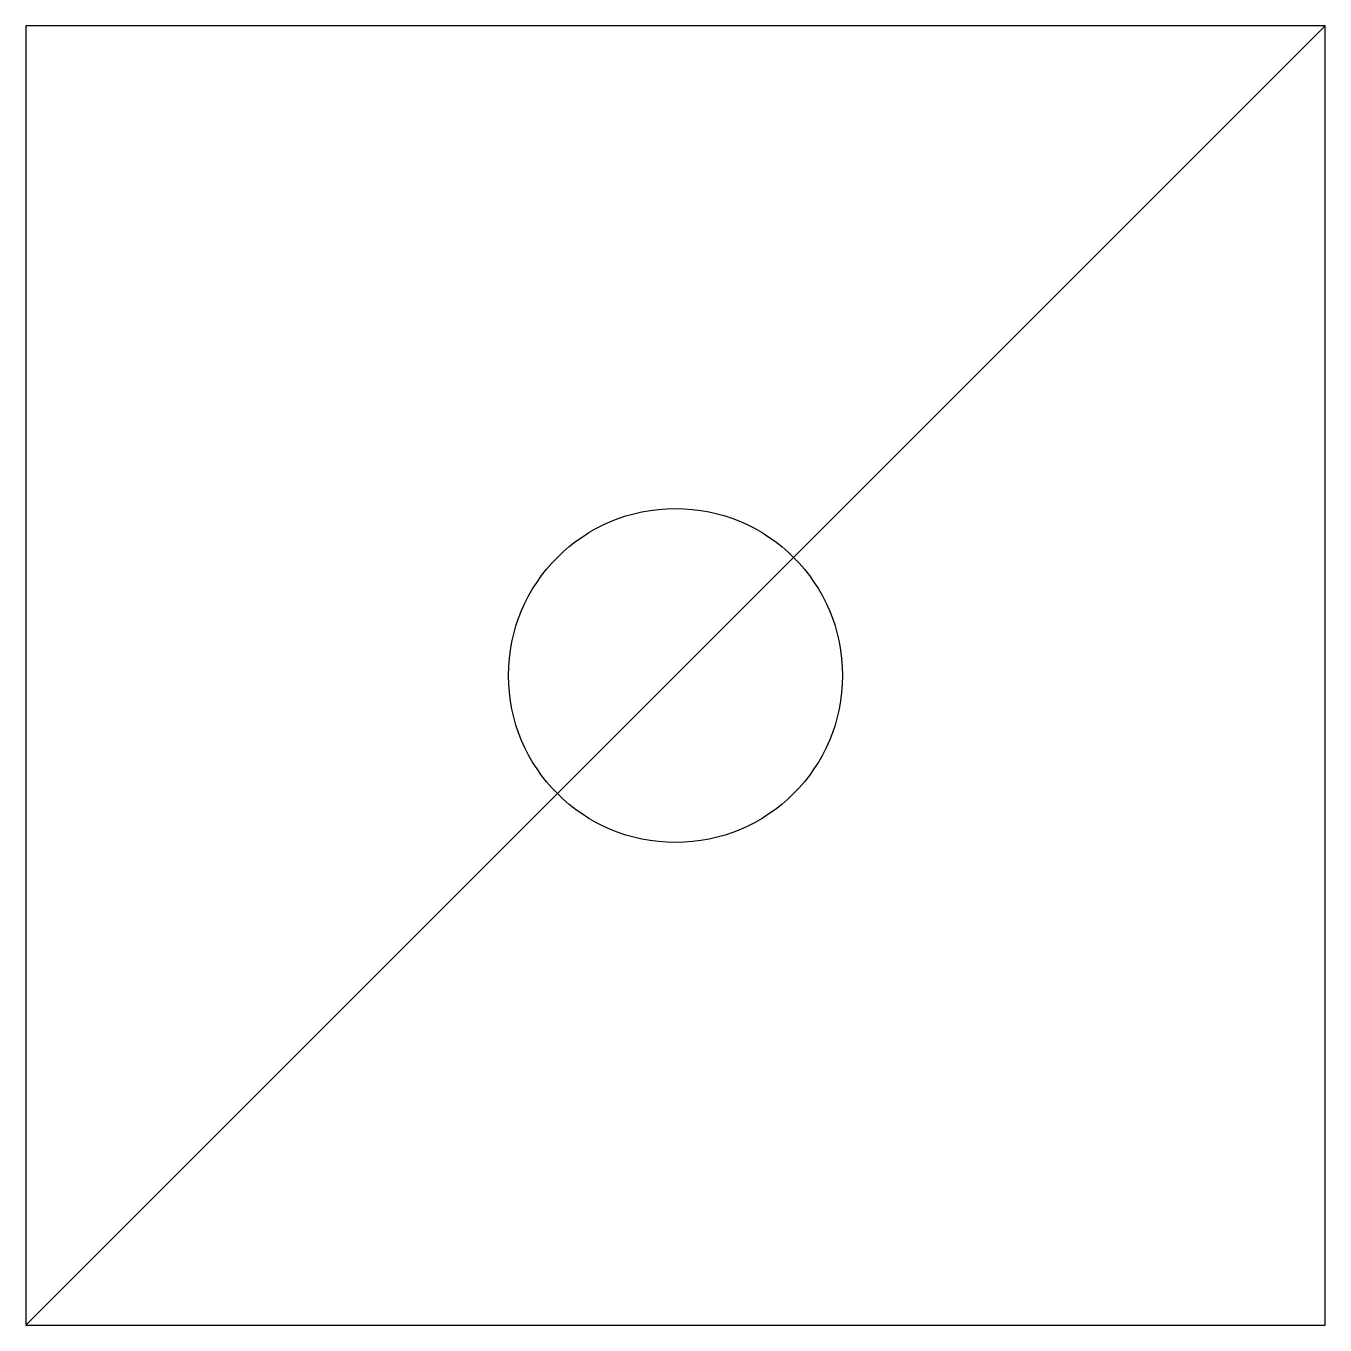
# Model space of a CAD drawing. Header units: millimetres. Extents: x -8.5 to -1.5, y -1.25 to 5.75.
import ezdxf

# ---------------------------------------------------------------- set-up
doc = ezdxf.new("R2010")
doc.units = ezdxf.units.MM
doc.layers.get('0').update_dxf_attribs({"linetype": 'CONTINUOUS'})

msp = doc.modelspace()

# ---------------------------------------------------------------- linework, layer by layer
msp.add_line((-1.5, 5.75), (-8.5, -1.25))
msp.add_lwpolyline([(-8.5, -1.25), (-1.5, -1.25), (-1.5, 5.75), (-8.5, 5.75)], close=True)
msp.add_circle((-5, 2.25), 0.9)

doc.saveas('drawing.dxf')
